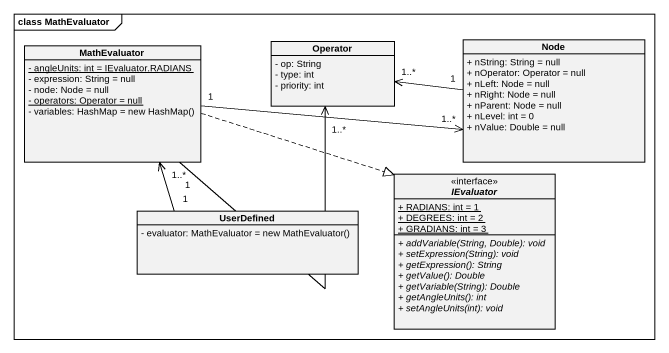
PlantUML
@startuml
mainframe class MathEvaluator
hide circle
hide empty members
skinparam classAttributeIconSize 0
class MathEvaluator {
  {static} - angleUnits: int = IEvaluator.RADIANS
  - expression: String = null
  - node: Node = null
  {static} - operators: Operator = null
  {field} - variables: HashMap = new HashMap()
}
class Operator {
  - op: String
  - type: int
  - priority: int
}
class "Node" as Node_ {
  + nString: String = null
  + nOperator: Operator = null
  + nLeft: Node = null
  + nRight: Node = null
  + nParent: Node = null
  + nLevel: int = 0
  + nValue: Double = null
}
interface IEvaluator <<interface>> {
  {static} + RADIANS: int = 1
  {static} + DEGREES: int = 2
  {static} + GRADIANS: int = 3
  {abstract} + addVariable(String, Double): void
  {abstract} + setExpression(String): void
  {abstract} + getExpression(): String
  {abstract} + getValue(): Double
  {abstract} + getVariable(String): Double
  {abstract} + getAngleUnits(): int
  {abstract} + setAngleUnits(int): void
}
class UserDefined {
  {field} - evaluator: MathEvaluator = new MathEvaluator()
}
MathEvaluator "1" -right-> "1..*" Operator
MathEvaluator "1" -right-> "1..*" Node_
MathEvaluator .right.|> IEvaluator
Node_ "1" -left-> "1..*" Operator
UserDefined "1" -up-> "1..*" MathEvaluator
@enduml
